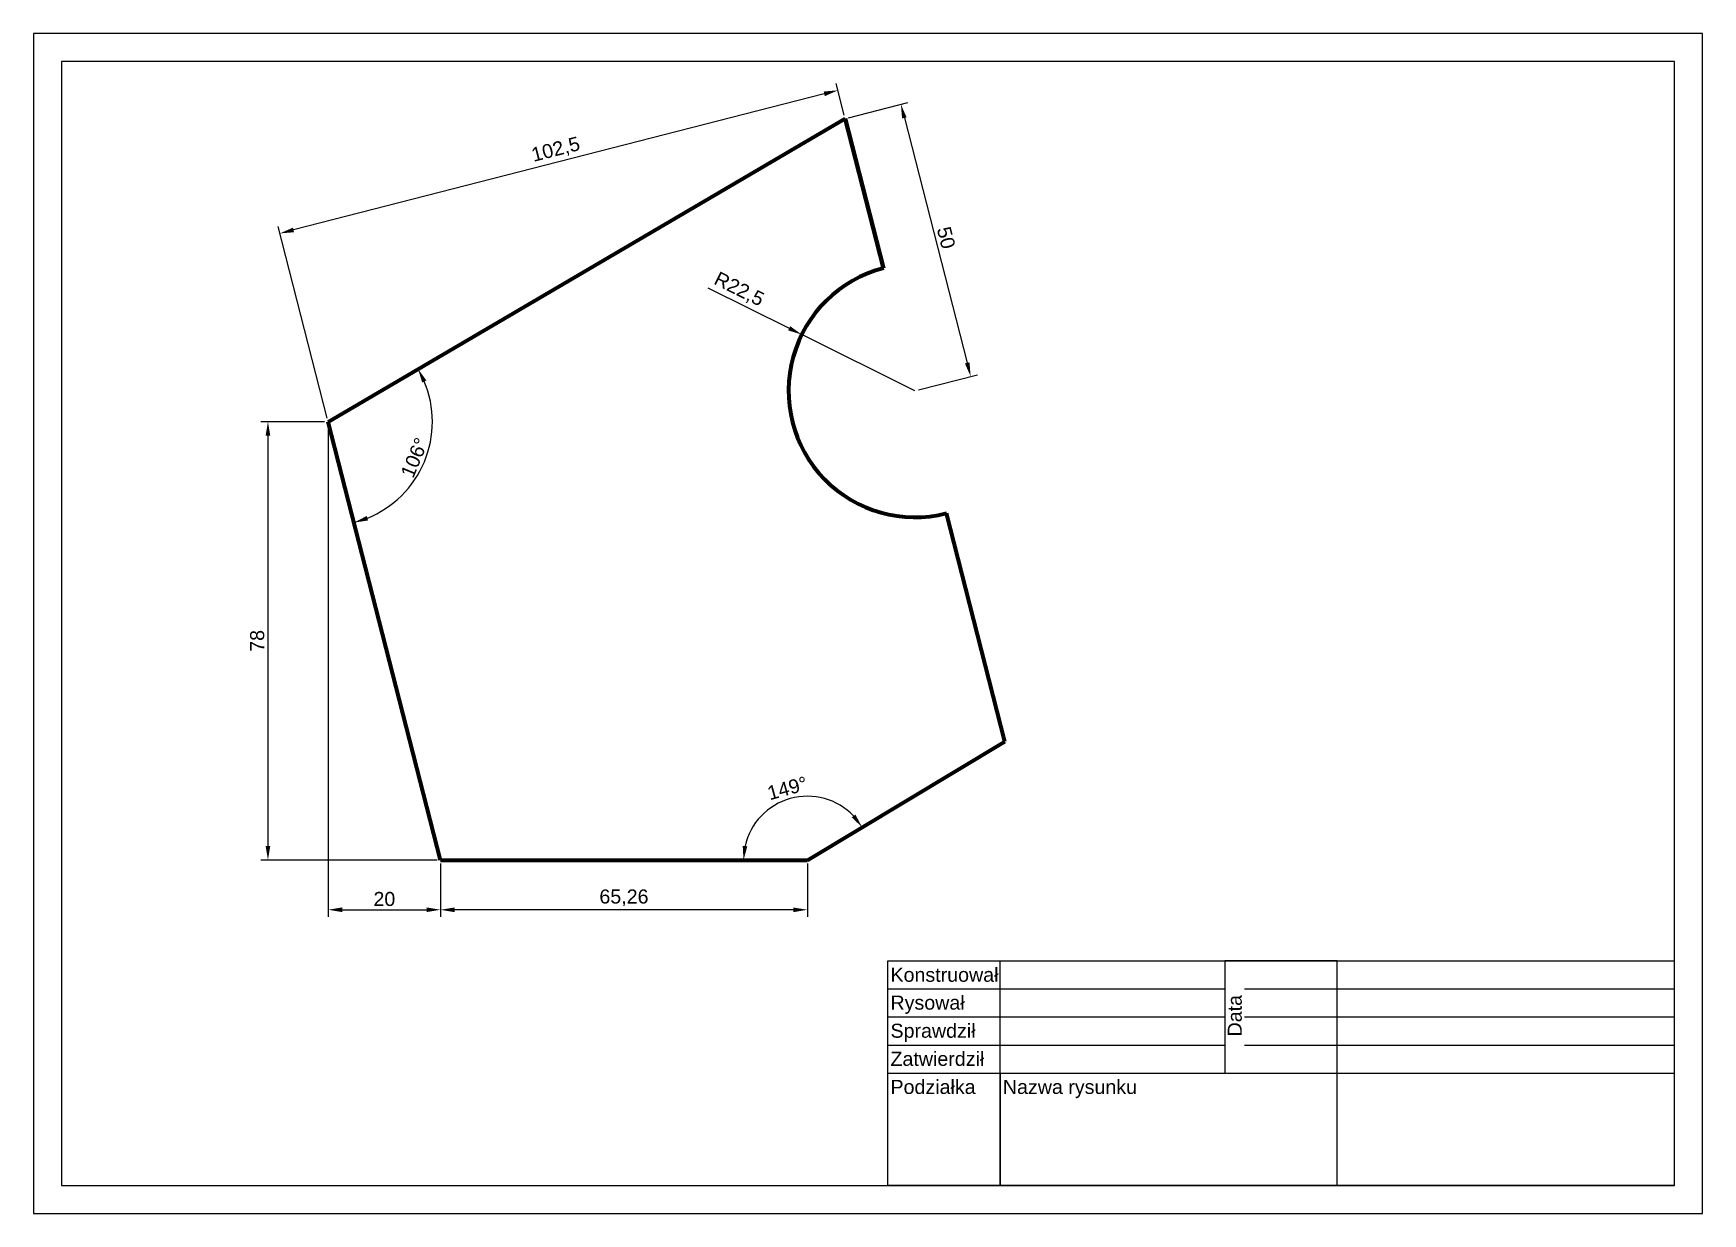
# Model space of a CAD drawing. Header units: millimetres. Extents: x 0 to 297, y 0 to 210.
import ezdxf

# ---------------------------------------------------------------- set-up
doc = ezdxf.new("R2010")
doc.units = ezdxf.units.MM
doc.layers.add('linie grube', color=7, linetype='Continuous', lineweight=100)
doc.layers.add('opis', color=7, linetype='Continuous')
doc.layers.add('wymiary', color=1, linetype='Continuous')
doc.styles.get("Standard").update_dxf_attribs({"font": 'arial.ttf'})
doc.dimstyles.new('ISO-25', dxfattribs={"dimtxt": 2.5, "dimasz": 2.5, "dimexe": 1.25, "dimexo": 0.625, "dimtad": 1, "dimtxsty": 'Standard', "dimcen": 2.5, "dimadec": 0, "dimazin": 0, "dimtfac": 1, "dimtmove": 0, "dimatfit": 3, "dimfxl": 1, "dimarcsym": 0})

# ---------------------------------------------------------------- blocks, each defined once
blk = doc.blocks.new('*D2')
at = {"layer": 'Defpoints', "color": 0, "transparency": 16777216}
for p in [(144.43, 194.84), (166.77, 148.95), (156.85, 146.41)]:
    blk.add_point(p, dxfattribs=at)
at = {"layer": 'wymiary', "color": 0, "lineweight": -2, "transparency": 16777216}
for p, q in [((145.04, 194.99), (155.56, 197.69)), ((154.97, 194.96), (166.14, 151.37)), ((157.46, 146.56), (167.98, 149.26))]:
    blk.add_line(p, q, dxfattribs=at)
at = {"layer": 'wymiary', "color": 0, "transparency": 16777216}
for points in [[(155.37, 195.06), (154.56, 194.86), (154.35, 197.38)], [(166.55, 151.47), (165.74, 151.27), (166.77, 148.95)]]:
    blk.add_solid(points, dxfattribs=at)
at = {"layer": 'wymiary', "color": 0, "transparency": 16777216, "insert": (162.4, 173.64), "char_height": 2.5, "attachment_point": 5, "rotation": 284.3814}
blk.add_mtext('50', dxfattribs=at)
blk = doc.blocks.new('*D3')
at = {"layer": 'Defpoints', "color": 0, "transparency": 16777216}
for p in [(172.85, 84.03), (139.55, 74.12), (72.45, 62.91), (137.71, 62.91), (137.71, 62.91)]:
    blk.add_point(p, dxfattribs=at)
at = {"layer": 'wymiary', "color": 0, "lineweight": -2, "transparency": 16777216}
blk.add_arc((137.71, 62.91), 11.36, 43.6334, 167.3666, dxfattribs=at)
at = {"layer": 'wymiary', "color": 0, "transparency": 16777216}
for points in [[(146.26, 71), (145.6, 70.5), (147.45, 68.76)], [(127.03, 65.35), (126.21, 65.44), (126.35, 62.91)]]:
    blk.add_solid(points, dxfattribs=at)
at = {"layer": 'wymiary', "color": 0, "transparency": 16777216, "insert": (134.16, 75.69), "char_height": 2.5, "attachment_point": 5, "rotation": 15.5}
blk.add_mtext('149°', dxfattribs=at)
blk = doc.blocks.new('*D4')
at = {"layer": 'Defpoints', "color": 0, "transparency": 16777216}
for p in [(72.45, 62.91), (137.71, 62.91), (72.45, 54.06)]:
    blk.add_point(p, dxfattribs=at)
at = {"layer": 'wymiary', "color": 0, "lineweight": -2, "transparency": 16777216}
for p, q in [((72.45, 62.29), (72.45, 52.81)), ((137.71, 62.29), (137.71, 52.81)), ((135.21, 54.06), (74.95, 54.06))]:
    blk.add_line(p, q, dxfattribs=at)
at = {"layer": 'wymiary', "color": 0, "transparency": 16777216}
for points in [[(74.95, 54.47), (74.95, 53.64), (72.45, 54.06)], [(135.21, 54.47), (135.21, 53.64), (137.71, 54.06)]]:
    blk.add_solid(points, dxfattribs=at)
at = {"layer": 'wymiary', "color": 0, "transparency": 16777216, "insert": (105.08, 56.19), "char_height": 2.5, "attachment_point": 5}
blk.add_mtext('65,26', dxfattribs=at)
blk = doc.blocks.new('*D5')
at = {"layer": 'Defpoints', "color": 0, "transparency": 16777216}
for p in [(136.7, 156.42), (156.85, 146.41)]:
    blk.add_point(p, dxfattribs=at)
at = {"layer": 'wymiary', "color": 0, "lineweight": -2, "transparency": 16777216}
for p, q in [((120.02, 164.7), (134.46, 157.53)), ((156.85, 146.41), (136.7, 156.42))]:
    blk.add_line(p, q, dxfattribs=at)
at = {"layer": 'wymiary', "color": 0, "transparency": 16777216}
blk.add_solid([(134.65, 157.9), (134.28, 157.16), (136.7, 156.42)], dxfattribs=at)
at = {"layer": 'wymiary', "color": 0, "transparency": 16777216, "insert": (125.51, 164.35), "char_height": 2.5, "attachment_point": 5, "rotation": 333.5823}
blk.add_mtext('R22,5', dxfattribs=at)
blk = doc.blocks.new('*D6')
at = {"layer": 'Defpoints', "color": 0, "transparency": 16777216}
for p in [(144.43, 194.84), (52.45, 140.91), (52.45, 140.91), (66.59, 128.92), (72.45, 62.91)]:
    blk.add_point(p, dxfattribs=at)
at = {"layer": 'wymiary', "color": 0, "lineweight": -2, "transparency": 16777216}
blk.add_arc((52.45, 140.91), 18.54, 292.1123, 22.6505, dxfattribs=at)
at = {"layer": 'wymiary', "color": 0, "transparency": 16777216}
for points in [[(69.19, 147.86), (69.93, 148.24), (68.44, 150.29)], [(59.56, 123.34), (59.3, 124.13), (57.05, 122.95)]]:
    blk.add_solid(points, dxfattribs=at)
at = {"layer": 'wymiary', "color": 0, "transparency": 16777216, "insert": (67.81, 134.51), "char_height": 2.5, "attachment_point": 5, "rotation": 67.3814}
blk.add_mtext('106°', dxfattribs=at)
blk = doc.blocks.new('*D7')
at = {"layer": 'Defpoints', "color": 0, "transparency": 16777216}
for p in [(52.45, 140.91), (41.73, 62.91), (72.45, 62.91)]:
    blk.add_point(p, dxfattribs=at)
at = {"layer": 'wymiary', "color": 0, "lineweight": -2, "transparency": 16777216}
for p, q in [((51.82, 140.91), (40.48, 140.91)), ((41.73, 138.41), (41.73, 65.41)), ((71.82, 62.91), (40.48, 62.91))]:
    blk.add_line(p, q, dxfattribs=at)
at = {"layer": 'wymiary', "color": 0, "transparency": 16777216}
for points in [[(41.32, 138.41), (42.15, 138.41), (41.73, 140.91)], [(41.32, 65.41), (42.15, 65.41), (41.73, 62.91)]]:
    blk.add_solid(points, dxfattribs=at)
at = {"layer": 'wymiary', "color": 0, "transparency": 16777216, "insert": (39.83, 101.91), "char_height": 2.5, "attachment_point": 5, "rotation": 90}
blk.add_mtext('78', dxfattribs=at)
blk = doc.blocks.new('*D8')
at = {"layer": 'Defpoints', "color": 0, "transparency": 16777216}
for p in [(52.45, 140.91), (72.45, 62.91), (72.45, 54.07)]:
    blk.add_point(p, dxfattribs=at)
at = {"layer": 'wymiary', "color": 0, "lineweight": -2, "transparency": 16777216}
for p, q in [((52.45, 140.29), (52.45, 52.82)), ((72.45, 62.29), (72.45, 52.82)), ((54.95, 54.07), (69.95, 54.07))]:
    blk.add_line(p, q, dxfattribs=at)
at = {"layer": 'wymiary', "color": 0, "transparency": 16777216}
for points in [[(54.95, 54.48), (54.95, 53.65), (52.45, 54.07)], [(69.95, 54.48), (69.95, 53.65), (72.45, 54.07)]]:
    blk.add_solid(points, dxfattribs=at)
at = {"layer": 'wymiary', "color": 0, "transparency": 16777216, "insert": (62.45, 55.97), "char_height": 2.5, "attachment_point": 5}
blk.add_mtext('20', dxfattribs=at)
blk = doc.blocks.new('*D9')
at = {"layer": 'Defpoints', "color": 0, "transparency": 16777216}
for p in [(144.43, 194.84), (43.86, 174.41), (52.45, 140.91)]:
    blk.add_point(p, dxfattribs=at)
at = {"layer": 'wymiary', "color": 0, "lineweight": -2, "transparency": 16777216}
for p, q in [((140.72, 199.24), (46.28, 175.03)), ((144.28, 195.44), (142.84, 201.08)), ((52.29, 141.52), (43.55, 175.62))]:
    blk.add_line(p, q, dxfattribs=at)
at = {"layer": 'wymiary', "color": 0, "transparency": 16777216}
for points in [[(140.62, 199.65), (140.83, 198.84), (143.15, 199.87)], [(46.18, 175.43), (46.38, 174.62), (43.86, 174.41)]]:
    blk.add_solid(points, dxfattribs=at)
at = {"layer": 'wymiary', "color": 0, "transparency": 16777216, "insert": (92.97, 189.2), "char_height": 2.5, "attachment_point": 5, "rotation": 14.3814}
blk.add_mtext('102,5', dxfattribs=at)

msp = doc.modelspace()

# ---------------------------------------------------------------- linework, layer by layer
at = {"layer": 'linie grube'}
for p, q in [((52.447, 140.91), (144.435, 194.839)), ((144.435, 194.839), (151.265, 168.201)), ((151.265, 168.201), (144.435, 194.839)), ((72.447, 62.91), (52.447, 140.91)), ((172.848, 84.025), (162.442, 124.611)), ((137.707, 62.91), (172.848, 84.025)), ((72.447, 62.91), (137.707, 62.91))]:
    msp.add_line(p, q, dxfattribs=at)
msp.add_arc((156.853, 146.406), 22.5, 104.38139, 284.38139, dxfattribs=at)
at = {"layer": 'opis'}
for p, q in [((152, 5), (152, 45)), ((152, 45), (292, 45)), ((172, 5), (172, 45)), ((232, 45), (212, 45)), ((212, 45), (212, 25)), ((232, 5), (232, 45)), ((152, 40), (212, 40)), ((215.5, 40), (292, 40)), ((152, 35), (212, 35)), ((215.5, 35), (292, 35)), ((152, 25), (152, 30)), ((152, 30), (212, 30)), ((215.5, 30), (292, 30)), ((152, 5), (152, 25)), ((152, 25), (172, 25)), ((172, 25), (172, 5)), ((172, 25), (292, 25)), ((292, 5), (152, 5)), ((292, 5), (232, 5))]:
    msp.add_line(p, q, dxfattribs=at)
for points in [[(0, 0), (297, 0), (297, 210), (0, 210)], [(5, 5), (292, 5), (292, 205), (5, 205)]]:
    msp.add_lwpolyline(points, close=True, dxfattribs=at)

# ---------------------------------------------------------------- texts
for s, p in [('Konstruował', (152.5, 41.25)), ('Rysował', (152.5, 36.291)), ('Sprawdził', (152.5, 31.291)), ('Zatwierdził', (152.5, 26.291)), ('Podziałka', (152.5, 21.291)), ('Nazwa rysunku', (172.5, 21.291))]:
    msp.add_text(s, height=2.5, dxfattribs=at).set_placement(p)
msp.add_text('Data', height=2.5, rotation=90, dxfattribs=at).set_placement((215, 31.523))

# ---------------------------------------------------------------- dimensions: what is measured, and where the dimension line sits
at = {"layer": 'wymiary'}
for base, p1, p2, angle, picture, middle in [((43.858, 174.407), (144.435, 194.839), (52.447, 140.91), 14.38139, '*D9', (92.973, 189.197)), ((41.732, 62.91), (52.447, 140.91), (72.447, 62.91), 90, '*D7', (39.831, 101.91))]:
    dim = msp.add_linear_dim(base=base, p1=p1, p2=p2, angle=angle, dimstyle='ISO-25', dxfattribs=at)
    dim.commit()
    dim.dimension.update_dxf_attribs({"geometry": picture, "text_midpoint": middle})
dim = msp.add_aligned_dim(p1=(144.435, 194.839), p2=(156.853, 146.406), distance=10.232, dimstyle='ISO-25', dxfattribs=at)
dim.commit()
dim.dimension.update_dxf_attribs({"geometry": '*D2', "text_midpoint": (162.398, 173.636)})
for base, line1, line2, picture, middle in [((66.591, 128.921), ((72.447, 62.91), (52.447, 140.91)), ((52.447, 140.91), (144.435, 194.839)), '*D6', (67.807, 134.51)), ((139.549, 74.121), ((137.707, 62.91), (172.848, 84.025)), ((72.447, 62.91), (137.707, 62.91)), '*D3', (134.162, 75.69))]:
    dim = msp.add_angular_dim_2l(base=base, line1=line1, line2=line2, dimstyle='ISO-25', dxfattribs=at)
    dim.commit()
    dim.dimension.update_dxf_attribs({"geometry": picture, "text_midpoint": middle})
dim = msp.add_radius_dim(center=(156.853, 146.406), mpoint=(136.703, 156.416), dimstyle='ISO-25', dxfattribs=at)
dim.commit()
dim.dimension.update_dxf_attribs({"geometry": '*D5', "text_midpoint": (124.566, 162.446), "dimtype": 164})
for base, p1, picture, middle in [((72.447, 54.065), (52.447, 140.91), '*D8', (62.447, 55.967)), ((72.447, 54.058), (137.707, 62.91), '*D4', (105.077, 56.186))]:
    dim = msp.add_linear_dim(base=base, p1=p1, p2=(72.447, 62.91), dimstyle='ISO-25', dxfattribs=at)
    dim.commit()
    dim.dimension.update_dxf_attribs({"geometry": picture, "text_midpoint": middle})

doc.saveas('drawing.dxf')
